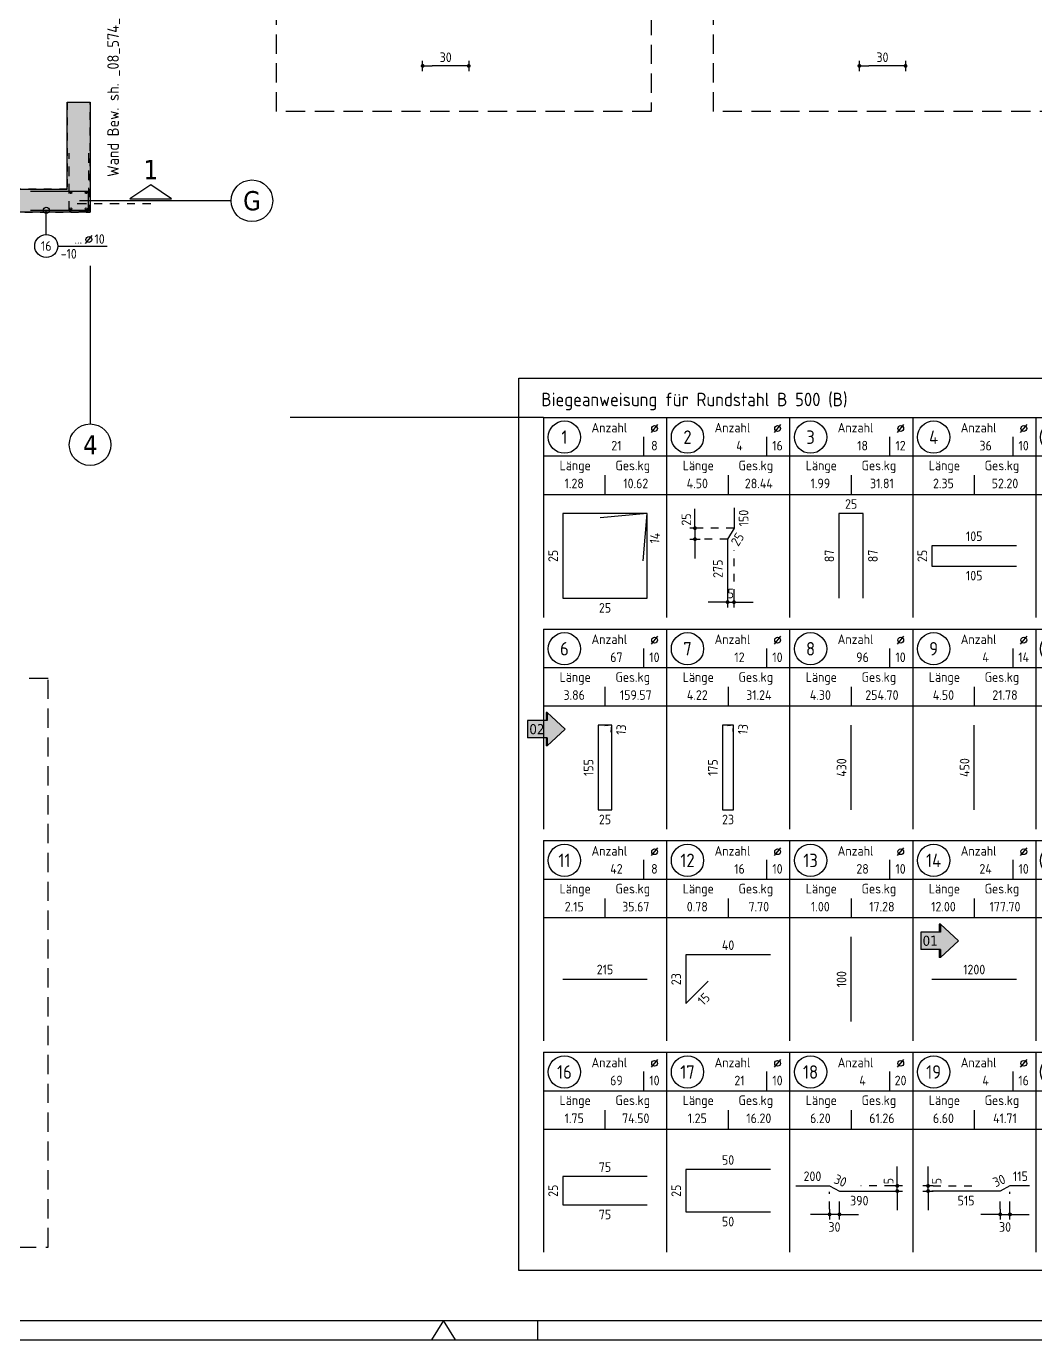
# Model space of a CAD drawing. Extents: x 44 to 147, y 26 to 78.
# Drawn here: x 68.19 to 81.31, y 36.03 to 53.1 of the extents above; entities that cross this region are included whole.
import ezdxf
from ezdxf.enums import TextEntityAlignment as Align

# ---------------------------------------------------------------- set-up
doc = ezdxf.new("R2010")
doc.units = 0
doc.header["$LTSCALE"] = 0.5
for name, pattern in [('AUSGEZOGEN', [1000.01, 1000, 0.01]), ('DOT', [0.175, 0.05, -0.125]), ('HIDDEN', [0.375, 0.25, -0.125]), ('HIDDEN4', [0.12, 0.02, -0.1]), ('STRICHLINIE', [0.75, 0.5, -0.25]), ('STRICHPUNKT2', [0.55, 0.25, -0.125, 0.05, -0.125])]:
    doc.linetypes.add(name, pattern=pattern)
for name, color, linetype in [('ACHSEN', 7, 'Continuous'), ('BETON', 7, 'Continuous'), ('Brüstung DG', 7, 'Continuous'), ('DETAIL', 7, 'Continuous'), ('grau_hell', 7, 'Continuous'), ('grau_mittel', 7, 'Continuous'), ('INDEX', 7, 'Continuous'), ('MASSE', 7, 'Continuous'), ('OBJEKT', 7, 'Continuous'), ('RAHMEN', 7, 'Continuous'), ('RND', 7, 'Continuous'), ('RND_BILD', 7, 'Continuous'), ('SCHNITTE', 7, 'Continuous'), ('SFP_Achsen', 7, 'Continuous'), ('TEXT', 7, 'Continuous')]:
    doc.layers.add(name, color=color, linetype=linetype)
doc.layers.add('NOPLOT', color=7, linetype='Continuous', plot=False)
doc.styles.add('helv', font='tahoma.ttf')
doc.styles.add('txt', font='isocp.shx')
doc.dimstyles.new('DOT_I', dxfattribs={"dimscale": 0.5, "dimtxt": 0.25, "dimasz": 0.25, "dimexe": 0.1, "dimexo": 0.3, "dimgap": 0.1, "dimtad": 1, "dimdec": 3, "dimzin": 3, "dimtxsty": 'txt', "dimblk": 'DOT', "dimblk1": 'DOT', "dimblk2": 'DOT', "dimsah": 1, "dimcen": 0.1, "dimse1": 1, "dimse2": 1, "dimazin": 0, "dimtfac": 1, "dimtdec": 4, "dimtix": 1, "dimtmove": 2, "dimatfit": 3, "dimfxl": 0, "dimtvp": 1, "dimtolj": 1, "dimtzin": 0, "dimarcsym": 0})

# ---------------------------------------------------------------- blocks, each defined once
blk = doc.blocks.new('RND_LEI')
at = {"layer": 'RND', "color": 7, "linetype": 'Continuous'}
blk.add_line((1.022, 0.066), (1.19, 0.27), dxfattribs=at)
for centre, radius in [((0, 0), 0.3), ((1.106, 0.168), 0.075)]:
    blk.add_circle(centre, radius, dxfattribs=at)
at = {"layer": 'RND', "color": 7, "linetype": 'Continuous', "style": 'txt'}
blk.add_attdef('POSL', text='', height=0.25, dxfattribs=at).set_placement((0, 0), align=Align.MIDDLE)
blk.add_attdef('ANZ', text='', height=0.25, dxfattribs=at).set_placement((0.931, 0.057), align=Align.RIGHT)
for tag, p in [('DUM', (1.253, 0.057)), ('ABSTD', (1.674, 0.057)), ('POSTXT', (0.374, -0.327))]:
    blk.add_attdef(tag, p, '', height=0.25, dxfattribs=at)
blk = doc.blocks.new('SCHN-1')
at = {"layer": 'SCHNITTE', "color": 5, "linetype": 'Continuous'}
blk.add_lwpolyline([(0.54, 0.125), (0, 0.485), (-0.54, 0.125)], close=True, dxfattribs=at)
at = {"layer": 'SCHNITTE', "color": 6, "linetype": 'Continuous', "style": 'helv'}
blk.add_attdef('SCHN-1', text='', height=0.5, dxfattribs=at).set_placement((0, 0.635), align=Align.CENTER)
blk = doc.blocks.new('DOT')
at = {"layer": 'MASSE', "color": 7, "linetype": 'Continuous'}
for p, q in [((0, 0), (-1, 0)), ((0, 0.54), (0, -0.54))]:
    blk.add_line(p, q, dxfattribs=at)
at = {"layer": 'MASSE', "color": 7, "linetype": 'Continuous', "const_width": 0.2}
blk.add_lwpolyline([(-0.1, 0, 1), (0.1, 0, 1)], format="xyb", close=True, dxfattribs=at)
blk = doc.blocks.new('*D44')
at = {"layer": 'DEFPOINTS', "color": 0, "linetype": 'AUSGEZOGEN', "transparency": 16777216}
for p in [(73.342, 52.583), (73.342, 52.583), (73.942, 52.583)]:
    blk.add_point(p, dxfattribs=at)
at = {"layer": 'MASSE', "color": 0, "linetype": 'AUSGEZOGEN', "lineweight": -2, "transparency": 16777216}
blk.add_line((73.817, 52.583), (73.467, 52.583), dxfattribs=at)
at = {"layer": 'MASSE', "color": 0, "linetype": 'AUSGEZOGEN', "lineweight": -2, "transparency": 16777216, "xscale": 0.125, "yscale": 0.125, "zscale": 0.125, "rotation": 180}
blk.add_blockref('DOT', (73.342, 52.583), dxfattribs=at)
at = {"layer": 'MASSE', "color": 0, "linetype": 'AUSGEZOGEN', "lineweight": -2, "transparency": 16777216, "xscale": 0.125, "yscale": 0.125, "zscale": 0.125}
blk.add_blockref('DOT', (73.942, 52.583), dxfattribs=at)
at = {"layer": 'MASSE', "color": 0, "linetype": 'AUSGEZOGEN', "transparency": 16777216, "insert": (73.642, 52.695), "char_height": 0.125, "attachment_point": 5, "style": 'txt'}
blk.add_mtext('\\A1;30', dxfattribs=at)
blk = doc.blocks.new('*D41')
at = {"layer": 'DEFPOINTS', "color": 0, "linetype": 'AUSGEZOGEN', "transparency": 16777216}
for p in [(79.02, 52.583), (79.02, 52.583), (79.62, 52.583)]:
    blk.add_point(p, dxfattribs=at)
at = {"layer": 'MASSE', "color": 0, "linetype": 'AUSGEZOGEN', "lineweight": -2, "transparency": 16777216}
blk.add_line((79.495, 52.583), (79.145, 52.583), dxfattribs=at)
at = {"layer": 'MASSE', "color": 0, "linetype": 'AUSGEZOGEN', "lineweight": -2, "transparency": 16777216, "xscale": 0.125, "yscale": 0.125, "zscale": 0.125, "rotation": 180}
blk.add_blockref('DOT', (79.02, 52.583), dxfattribs=at)
at = {"layer": 'MASSE', "color": 0, "linetype": 'AUSGEZOGEN', "lineweight": -2, "transparency": 16777216, "xscale": 0.125, "yscale": 0.125, "zscale": 0.125}
blk.add_blockref('DOT', (79.62, 52.583), dxfattribs=at)
at = {"layer": 'MASSE', "color": 0, "linetype": 'AUSGEZOGEN', "transparency": 16777216, "insert": (79.32, 52.695), "char_height": 0.125, "attachment_point": 5, "style": 'txt'}
blk.add_mtext('\\A1;30', dxfattribs=at)
blk = doc.blocks.new('*D51')
at = {"layer": 'DEFPOINTS', "color": 0, "linetype": 'AUSGEZOGEN', "transparency": 16777216}
for p in [(79.513, 38.028), (79.513, 38.028), (79.513, 37.961)]:
    blk.add_point(p, dxfattribs=at)
at = {"layer": 'RND_BILD', "color": 0, "linetype": 'AUSGEZOGEN', "lineweight": -2, "transparency": 16777216}
for p, q in [((79.513, 38.153), (79.513, 38.278)), ((79.513, 37.961), (79.513, 38.028)), ((79.513, 37.836), (79.513, 37.711))]:
    blk.add_line(p, q, dxfattribs=at)
at = {"layer": 'RND_BILD', "color": 0, "linetype": 'AUSGEZOGEN', "lineweight": -2, "transparency": 16777216, "xscale": 0.125, "yscale": 0.125, "zscale": 0.125}
for p, rotation in [((79.513, 38.028), 270), ((79.513, 37.961), 90)]:
    blk.add_blockref('DOT', p, dxfattribs=dict(at, rotation=rotation))
at = {"layer": 'RND_BILD', "color": 0, "linetype": 'AUSGEZOGEN', "transparency": 16777216, "insert": (79.4, 38.09), "char_height": 0.125, "attachment_point": 5, "rotation": 90, "style": 'txt'}
blk.add_mtext('\\A1;5', dxfattribs=at)
blk = doc.blocks.new('*D52')
at = {"layer": 'DEFPOINTS', "color": 0, "linetype": 'AUSGEZOGEN', "transparency": 16777216}
for p in [(78.633, 37.658), (78.633, 37.658), (78.76, 37.658)]:
    blk.add_point(p, dxfattribs=at)
at = {"layer": 'MASSE', "color": 0, "linetype": 'AUSGEZOGEN', "lineweight": -2, "transparency": 16777216}
for p, q in [((78.508, 37.658), (78.383, 37.658)), ((78.76, 37.658), (78.633, 37.658)), ((78.885, 37.658), (79.01, 37.658))]:
    blk.add_line(p, q, dxfattribs=at)
at = {"layer": 'MASSE', "color": 0, "linetype": 'AUSGEZOGEN', "lineweight": -2, "transparency": 16777216, "xscale": 0.125, "yscale": 0.125, "zscale": 0.125}
blk.add_blockref('DOT', (78.633, 37.658), dxfattribs=at)
at = {"layer": 'MASSE', "color": 0, "linetype": 'AUSGEZOGEN', "lineweight": -2, "transparency": 16777216, "xscale": 0.125, "yscale": 0.125, "zscale": 0.125, "rotation": 180}
blk.add_blockref('DOT', (78.76, 37.658), dxfattribs=at)
at = {"layer": 'MASSE', "color": 0, "linetype": 'AUSGEZOGEN', "transparency": 16777216, "insert": (78.696, 37.494), "char_height": 0.125, "attachment_point": 5, "style": 'txt'}
blk.add_mtext('\\A1;30', dxfattribs=at)
blk = doc.blocks.new('*D53')
at = {"layer": 'DEFPOINTS', "color": 0, "linetype": 'AUSGEZOGEN', "transparency": 16777216}
for p in [(79.913, 38.028), (79.913, 38.028), (79.913, 37.961)]:
    blk.add_point(p, dxfattribs=at)
at = {"layer": 'RND_BILD', "color": 0, "linetype": 'AUSGEZOGEN', "lineweight": -2, "transparency": 16777216}
for p, q in [((79.913, 38.153), (79.913, 38.278)), ((79.913, 37.961), (79.913, 38.028)), ((79.913, 37.836), (79.913, 37.711))]:
    blk.add_line(p, q, dxfattribs=at)
at = {"layer": 'RND_BILD', "color": 0, "linetype": 'AUSGEZOGEN', "lineweight": -2, "transparency": 16777216, "xscale": 0.125, "yscale": 0.125, "zscale": 0.125}
for p, rotation in [((79.913, 38.028), 270), ((79.913, 37.961), 90)]:
    blk.add_blockref('DOT', p, dxfattribs=dict(at, rotation=rotation))
at = {"layer": 'RND_BILD', "color": 0, "linetype": 'AUSGEZOGEN', "transparency": 16777216, "insert": (80.025, 38.09), "char_height": 0.125, "attachment_point": 5, "rotation": 90, "style": 'txt'}
blk.add_mtext('\\A1;5', dxfattribs=at)
blk = doc.blocks.new('*D54')
at = {"layer": 'DEFPOINTS', "color": 0, "linetype": 'AUSGEZOGEN', "transparency": 16777216}
for p in [(80.851, 37.658), (80.978, 37.658), (80.978, 37.658)]:
    blk.add_point(p, dxfattribs=at)
at = {"layer": 'MASSE', "color": 0, "linetype": 'AUSGEZOGEN', "lineweight": -2, "transparency": 16777216}
for p, q in [((80.726, 37.658), (80.601, 37.658)), ((80.851, 37.658), (80.978, 37.658)), ((81.103, 37.658), (81.228, 37.658))]:
    blk.add_line(p, q, dxfattribs=at)
at = {"layer": 'MASSE', "color": 0, "linetype": 'AUSGEZOGEN', "lineweight": -2, "transparency": 16777216, "xscale": 0.125, "yscale": 0.125, "zscale": 0.125}
blk.add_blockref('DOT', (80.851, 37.658), dxfattribs=at)
at = {"layer": 'MASSE', "color": 0, "linetype": 'AUSGEZOGEN', "lineweight": -2, "transparency": 16777216, "xscale": 0.125, "yscale": 0.125, "zscale": 0.125, "rotation": 180}
blk.add_blockref('DOT', (80.978, 37.658), dxfattribs=at)
at = {"layer": 'MASSE', "color": 0, "linetype": 'AUSGEZOGEN', "transparency": 16777216, "insert": (80.914, 37.494), "char_height": 0.125, "attachment_point": 5, "style": 'txt'}
blk.add_mtext('\\A1;30', dxfattribs=at)
blk = doc.blocks.new('A1-35-0')
at = {"layer": 'RAHMEN', "color": 5}
blk.add_line((2, 0.5), (118.4, 0.5), dxfattribs=at)
at = {"layer": 'RAHMEN', "color": 7, "linetype": 'Continuous'}
for p, q in [((59.45, 0.5), (59.14, 0)), ((59.76, 0), (59.45, 0.5))]:
    blk.add_line(p, q, dxfattribs=at)
at = {"layer": 'RAHMEN', "color": 7}
blk.add_line((61.9, 0), (61.9, 0.5), dxfattribs=at)
at = {"layer": 'RAHMEN'}
blk.add_line((0, 0), (118.9, 0), dxfattribs=at)
blk = doc.blocks.new('RND_LIS2')
at = {"layer": 'RND', "color": 3, "linetype": 'Continuous'}
for p, q in [((0, 0), (0, -5.2)), ((0, 0), (3.2, 0)), ((3.2, 0), (3.2, -2)), ((2.6, -0.503), (2.6, -1)), ((0, -1), (3.2, -1)), ((1.6, -1.503), (1.6, -2)), ((0, -2), (3.2, -2))]:
    blk.add_line(p, q, dxfattribs=at)
at = {"layer": 'RND', "color": 7, "linetype": 'Continuous'}
blk.add_line((2.805, -0.39), (2.973, -0.186), dxfattribs=at)
at = {"layer": 'RND', "color": 1, "linetype": 'Continuous'}
blk.add_circle((0.545, -0.513), 0.42, dxfattribs=at)
at = {"layer": 'RND', "color": 7, "linetype": 'Continuous'}
blk.add_circle((2.889, -0.288), 0.075, dxfattribs=at)
at = {"layer": 'RND', "color": 7, "linetype": 'Continuous', "style": 'txt'}
for s, p in [('Anzahl', (1.249, -0.391)), ('Länge', (0.42, -1.373)), ('Ges.kg', (1.872, -1.373))]:
    blk.add_text(s, height=0.25, dxfattribs=at).set_placement(p)
at = {"layer": 'RND', "color": 1, "linetype": 'Continuous', "style": 'txt'}
blk.add_attdef('POS1', text='', height=0.35, dxfattribs=at).set_placement((0.545, -0.513), align=Align.MIDDLE)
at = {"layer": 'RND', "color": 7, "linetype": 'Continuous', "style": 'txt'}
for tag, p in [('STK1', (1.897, -0.859)), ('DS1', (2.885, -0.859)), ('LANG1', (0.8, -1.841)), ('GEW', (2.4, -1.841))]:
    blk.add_attdef(tag, text='', height=0.25, dxfattribs=at).set_placement(p, align=Align.CENTER)
blk = doc.blocks.new('*D92')
at = {"layer": 'DEFPOINTS', "color": 0, "linetype": 'AUSGEZOGEN', "transparency": 16777216}
for p in [(77.306, 45.614), (77.39, 45.614), (77.39, 45.614)]:
    blk.add_point(p, dxfattribs=at)
at = {"layer": 'RND_BILD', "color": 0, "linetype": 'AUSGEZOGEN', "lineweight": -2, "transparency": 16777216}
for p, q in [((77.181, 45.614), (77.056, 45.614)), ((77.306, 45.614), (77.39, 45.614)), ((77.515, 45.614), (77.64, 45.614))]:
    blk.add_line(p, q, dxfattribs=at)
at = {"layer": 'RND_BILD', "color": 0, "linetype": 'AUSGEZOGEN', "lineweight": -2, "transparency": 16777216, "xscale": 0.125, "yscale": 0.125, "zscale": 0.125}
blk.add_blockref('DOT', (77.306, 45.614), dxfattribs=at)
at = {"layer": 'RND_BILD', "color": 0, "linetype": 'AUSGEZOGEN', "lineweight": -2, "transparency": 16777216, "xscale": 0.125, "yscale": 0.125, "zscale": 0.125, "rotation": 180}
blk.add_blockref('DOT', (77.39, 45.614), dxfattribs=at)
at = {"layer": 'RND_BILD', "color": 0, "linetype": 'AUSGEZOGEN', "transparency": 16777216, "insert": (77.348, 45.727), "char_height": 0.125, "attachment_point": 5, "style": 'txt'}
blk.add_mtext('\\A1;5', dxfattribs=at)
blk = doc.blocks.new('*D93')
at = {"layer": 'DEFPOINTS', "color": 0, "linetype": 'AUSGEZOGEN', "transparency": 16777216}
for p in [(76.882, 46.575), (76.882, 46.432), (76.882, 46.432)]:
    blk.add_point(p, dxfattribs=at)
at = {"layer": 'MASSE', "color": 0, "linetype": 'AUSGEZOGEN', "lineweight": -2, "transparency": 16777216}
for p, q in [((76.882, 46.7), (76.882, 46.825)), ((76.882, 46.575), (76.882, 46.432)), ((76.882, 46.307), (76.882, 46.182))]:
    blk.add_line(p, q, dxfattribs=at)
at = {"layer": 'MASSE', "color": 0, "linetype": 'AUSGEZOGEN', "lineweight": -2, "transparency": 16777216, "xscale": 0.125, "yscale": 0.125, "zscale": 0.125}
for p, rotation in [((76.882, 46.575), 270), ((76.882, 46.432), 90)]:
    blk.add_blockref('DOT', p, dxfattribs=dict(at, rotation=rotation))
at = {"layer": 'MASSE', "color": 0, "linetype": 'AUSGEZOGEN', "transparency": 16777216, "insert": (76.77, 46.688), "char_height": 0.125, "attachment_point": 5, "rotation": 90, "style": 'txt'}
blk.add_mtext('\\A1;25', dxfattribs=at)
blk = doc.blocks.new('hin_ind5')
at = {"layer": 'grau_hell', "linetype": 'AUSGEZOGEN'}
h = blk.add_hatch(color=9, dxfattribs=at)
h.dxf.hatch_style = 2
h.paths.add_polyline_path([(0, 0), (0.619, -0.577), (0.619, -0.3), (1.306, -0.3), (1.306, 0.3), (0.619, 0.3), (0.619, 0.577)])
h.paths.add_polyline_path([(0.34, -0.274), (1.311, -0.274), (1.311, 0.274), (0.34, 0.274)], flags=9)
at = {"layer": 'OBJEKT', "linetype": 'AUSGEZOGEN'}
for points in [[(0.619, 0.3), (0.66, 0.3), (0.66, 0.577), (0.619, 0.577)], [(0.619, -0.577), (0.66, -0.577), (0.66, -0.3), (0.619, -0.3)]]:
    blk.add_hatch(color=1, dxfattribs=at).paths.add_polyline_path(points)
at = {"layer": 'OBJEKT', "color": 1, "linetype": 'AUSGEZOGEN'}
for p, q in [((0, 0), (0.619, 0.577)), ((0.619, 0.577), (0.619, 0.3)), ((0.619, 0.577), (0.66, 0.577)), ((0.66, 0.577), (0.66, 0.3)), ((0, 0), (0.619, -0.577)), ((0.619, 0.3), (1.306, 0.3)), ((1.306, 0.3), (1.306, -0.3)), ((0.619, -0.3), (0.619, -0.577)), ((0.619, -0.3), (1.306, -0.3)), ((0.66, -0.3), (0.66, -0.577))]:
    blk.add_line(p, q, dxfattribs=at)
at = {"layer": 'OBJEKT', "color": 7, "linetype": 'AUSGEZOGEN'}
blk.add_line((0.619, -0.577), (0.66, -0.577), dxfattribs=at)
at = {"layer": 'INDEX', "color": 1, "linetype": 'Continuous', "style": 'helv'}
blk.add_attdef('INDEX', text='', height=0.35, rotation=360, dxfattribs=at).set_placement((1.259, 0), align=Align.MIDDLE_RIGHT)

msp = doc.modelspace()

# ---------------------------------------------------------------- hatches: boundary and pattern name
at = {"layer": 'grau_mittel'}
msp.add_hatch(color=61, dxfattribs=at).paths.add_polyline_path([(63.704, 50.9801), (63.704, 50.6801), (69.019, 50.6801), (69.019, 52.1122), (68.719, 52.1122), (68.719, 50.9801)])

# ---------------------------------------------------------------- linework, layer by layer
at = {"layer": 'ACHSEN', "color": 140, "linetype": 'AUSGEZOGEN'}
for p, q in [((70.8522, 50.8301), (68.8827, 50.8301)), ((69.019, 49.9845), (69.019, 47.9301))]:
    msp.add_line(p, q, dxfattribs=at)
at = {"layer": 'BETON', "color": 6, "linetype": 'AUSGEZOGEN', "lineweight": -2}
for p, q in [((68.719, 50.9801), (68.719, 52.1122)), ((69.019, 52.1122), (69.019, 50.6801)), ((63.704, 50.9801), (68.719, 50.9801)), ((69.019, 50.6801), (63.704, 50.6801))]:
    msp.add_line(p, q, dxfattribs=at)
at = {"layer": 'Brüstung DG', "color": 102, "linetype": 'DOT', "lineweight": -2}
for p, q in [((68.719, 52.1122), (68.719, 50.9801)), ((69.019, 50.6801), (69.019, 52.1122)), ((68.719, 50.9801), (48.069, 50.9801)), ((47.769, 50.6801), (69.019, 50.6801))]:
    msp.add_line(p, q, dxfattribs=at)
at = {"layer": 'DETAIL', "color": 102, "linetype": 'STRICHLINIE'}
for points in [[(76.3152, 64.1075), (76.3152, 51.9915), (71.4438, 51.9915), (71.4438, 64.1075)], [(81.993, 64.1075), (81.993, 51.9915), (77.1216, 51.9915), (77.1216, 64.1075)], [(62.8195, 44.6216), (62.8195, 37.2312), (68.4753, 37.2312), (68.4753, 44.6216)]]:
    msp.add_lwpolyline(points, close=True, dxfattribs=at)
at = {"layer": 'NOPLOT', "color": 191, "linetype": 'AUSGEZOGEN'}
for p, q in [((68.719, 52.1122), (69.019, 52.1122)), ((74.9128, 48.0145), (71.6194, 48.0145))]:
    msp.add_line(p, q, dxfattribs=at)
at = {"layer": 'RND', "color": 102, "linetype": 'AUSGEZOGEN'}
msp.add_line((68.4492, 50.3921), (68.4492, 50.7051), dxfattribs=at)
at = {"layer": 'RND', "color": 7, "linetype": 'AUSGEZOGEN'}
msp.add_line((68.5992, 50.2421), (69.2392, 50.2421), dxfattribs=at)
at = {"layer": 'RND', "color": 1, "linetype": 'HIDDEN'}
msp.add_lwpolyline([(68.9968, 51.4495), (68.9968, 50.6995), (68.7468, 50.6995), (68.7468, 51.4495)], dxfattribs=at)
at = {"layer": 'RND', "color": 1, "linetype": 'AUSGEZOGEN'}
msp.add_lwpolyline([(68.244, 50.9551), (68.994, 50.9551), (68.994, 50.7051), (68.244, 50.7051)], dxfattribs=at)
at = {"layer": 'RND', "color": 7, "linetype": 'AUSGEZOGEN'}
for centre, radius in [((68.7676, 50.9351), 0.0125), ((68.9678, 50.9351), 0.0125), ((68.4492, 50.7051), 0.04), ((68.7676, 50.7251), 0.0125), ((68.9678, 50.7251), 0.0125)]:
    msp.add_circle(centre, radius, dxfattribs=at)
at = {"layer": 'RND_BILD', "color": 7, "linetype": 'HIDDEN4'}
for p, q in [((77.3901, 46.5748), (76.9497, 46.5748)), ((77.3059, 46.4322), (76.9497, 46.4322)), ((77.3901, 45.682), (77.3901, 46.2854)), ((78.6328, 37.7258), (78.6328, 37.9514)), ((78.7599, 37.7258), (78.7599, 37.9005)), ((79.4453, 38.0282), (79.0371, 38.0282)), ((79.9803, 38.0282), (80.5735, 38.0282)), ((80.8506, 37.7258), (80.8506, 37.9005)), ((80.9777, 37.7258), (80.9777, 37.9514))]:
    msp.add_line(p, q, dxfattribs=at)
at = {"layer": 'RND_BILD', "color": 1, "linetype": 'AUSGEZOGEN'}
for points in [[(77.3901, 46.8384), (77.3901, 46.5748), (77.3059, 46.4322), (77.3059, 45.6645)], [(76.2091, 46.1508), (76.2628, 46.7645), (75.1628, 46.7645), (75.1628, 45.6645), (76.2628, 45.6645), (76.2628, 46.7645), (75.6491, 46.7108)], [(79.0708, 45.6645), (79.0708, 46.7645), (78.7547, 46.7645), (78.7547, 45.6645)], [(81.0628, 46.3454), (79.9628, 46.3454), (79.9628, 46.0835), (81.0628, 46.0835)], [(75.7934, 43.9226), (75.8015, 44.0145), (75.624, 44.0145), (75.624, 42.9145), (75.8015, 42.9145), (75.8015, 44.0145), (75.7096, 44.0064)], [(77.3779, 43.9331), (77.385, 44.0145), (77.2405, 44.0145), (77.2405, 42.9145), (77.385, 42.9145), (77.385, 44.0145), (77.3036, 44.0073)], [(78.9128, 42.9145), (78.9128, 44.0145)], [(80.5128, 42.9145), (80.5128, 44.0145)], [(78.9128, 40.1645), (78.9128, 41.2645)], [(77.8628, 41.0307), (76.7628, 41.0307), (76.7628, 40.3982), (77.0544, 40.6899)], [(75.1628, 40.7145), (76.2628, 40.7145)], [(79.9628, 40.7145), (81.0628, 40.7145)], [(77.8628, 38.2395), (76.7628, 38.2395), (76.7628, 37.6895), (77.8628, 37.6895)], [(76.2628, 38.1478), (75.1628, 38.1478), (75.1628, 37.7811), (76.2628, 37.7811)], [(78.1931, 38.0282), (78.6328, 38.0282), (78.7599, 37.9613), (79.4628, 37.9613)], [(81.2324, 38.0282), (80.9777, 38.0282), (80.8506, 37.9613), (79.9628, 37.9613)]]:
    msp.add_lwpolyline(points, dxfattribs=at)
at = {"layer": 'SCHNITTE', "color": 5, "linetype": 'STRICHPUNKT2'}
msp.add_line((68.8487, 50.793), (69.8073, 50.793), dxfattribs=at)
at = {"layer": 'SFP_Achsen', "color": 7, "linetype": 'AUSGEZOGEN'}
for centre in [(71.1227, 50.8301), (69.019, 47.6596)]:
    msp.add_circle(centre, 0.2705, dxfattribs=at)
at = {"layer": 'TEXT', "color": 1, "linetype": 'AUSGEZOGEN'}
msp.add_lwpolyline([(74.5926, 48.523), (91.7328, 48.523), (91.7328, 36.9305), (74.5926, 36.9305)], close=True, dxfattribs=at)

# ---------------------------------------------------------------- block references
at = {"layer": 'RAHMEN', "color": 1, "linetype": 'AUSGEZOGEN', "xscale": 0.5, "yscale": 0.5, "zscale": 0.5}
msp.add_blockref('A1-35-0', (43.8878, 36.0287), dxfattribs=at)
at = {"layer": 'RND', "color": 7, "linetype": 'AUSGEZOGEN', "xscale": 0.5, "yscale": 0.5, "zscale": 0.5}
msp.add_blockref('RND_LEI', (68.4492, 50.2421), dxfattribs=at).add_auto_attribs({'POSL': '16', 'DUM': '10', 'ANZ': '...', 'POSTXT': '-10'})
at = {"layer": 'RND_BILD', "color": 6, "linetype": 'AUSGEZOGEN', "xscale": 0.5, "yscale": 0.5, "zscale": 0.5}
msp.add_blockref('RND_LIS2', (74.9128, 48.0145), dxfattribs=at).add_auto_attribs({'POS1': '1', 'STK1': '21', 'DS1': '8', 'LANG1': '1.28', 'GEW': '10.62'})
at = {"layer": 'RND_BILD', "color": 7, "linetype": 'AUSGEZOGEN', "xscale": 0.5, "yscale": 0.5, "zscale": 0.5}
for p, values in [((76.5128, 48.0145), {'POS1': '2', 'STK1': '4', 'DS1': '16', 'LANG1': '4.50', 'GEW': '28.44'}), ((78.1128, 48.0145), {'POS1': '3', 'STK1': '18', 'DS1': '12', 'LANG1': '1.99', 'GEW': '31.81'}), ((79.7128, 48.0145), {'POS1': '4', 'STK1': '36', 'DS1': '10', 'LANG1': '2.35', 'GEW': '52.20'}), ((81.3128, 48.0145), {'POS1': '5', 'STK1': '18', 'DS1': '16', 'LANG1': '4.50', 'GEW': '127.98'}), ((74.9128, 45.2645), {'POS1': '6', 'STK1': '67', 'DS1': '10', 'LANG1': '3.86', 'GEW': '159.57'}), ((76.5128, 45.2645), {'POS1': '7', 'STK1': '12', 'DS1': '10', 'LANG1': '4.22', 'GEW': '31.24'}), ((78.1128, 45.2645), {'POS1': '8', 'STK1': '96', 'DS1': '10', 'LANG1': '4.30', 'GEW': '254.70'}), ((79.7128, 45.2645), {'POS1': '9', 'STK1': '4', 'DS1': '14', 'LANG1': '4.50', 'GEW': '21.78'}), ((81.3128, 45.2645), {'POS1': '10', 'STK1': '70', 'DS1': '10', 'LANG1': '4.95', 'GEW': '213.79'}), ((74.9128, 42.5145), {'POS1': '11', 'STK1': '42', 'DS1': '8', 'LANG1': '2.15', 'GEW': '35.67'}), ((76.5128, 42.5145), {'POS1': '12', 'STK1': '16', 'DS1': '10', 'LANG1': '0.78', 'GEW': '7.70'}), ((78.1128, 42.5145), {'POS1': '13', 'STK1': '28', 'DS1': '10', 'LANG1': '1.00', 'GEW': '17.28'}), ((79.7128, 42.5145), {'POS1': '14', 'STK1': '24', 'DS1': '10', 'LANG1': '12.00', 'GEW': '177.70'}), ((81.3128, 42.5145), {'POS1': '15', 'STK1': '28', 'DS1': '10', 'LANG1': '2.15', 'GEW': '37.14'}), ((74.9128, 39.7645), {'POS1': '16', 'STK1': '69', 'DS1': '10', 'LANG1': '1.75', 'GEW': '74.50'}), ((76.5128, 39.7645), {'POS1': '17', 'STK1': '21', 'DS1': '10', 'LANG1': '1.25', 'GEW': '16.20'}), ((78.1128, 39.7645), {'POS1': '18', 'STK1': '4', 'DS1': '20', 'LANG1': '6.20', 'GEW': '61.26'}), ((79.7128, 39.7645), {'POS1': '19', 'STK1': '4', 'DS1': '16', 'LANG1': '6.60', 'GEW': '41.71'}), ((81.3128, 39.7645), {'POS1': '20', 'STK1': '4', 'DS1': '16', 'LANG1': '2.80', 'GEW': '17.70'})]:
    msp.add_blockref('RND_LIS2', p, dxfattribs=at).add_auto_attribs(values)
at = {"layer": 'RND_BILD', "color": 7, "linetype": 'AUSGEZOGEN'}
ref = msp.add_blockref('hin_ind5', (75.1942, 43.9637), dxfattribs=dict(at, xscale=-0.375, yscale=0.375, zscale=0.375))
ref.add_attrib('INDEX', '02', dxfattribs={"layer": 'INDEX', "color": 1, "linetype": 'Continuous', "height": 0.13125, "style": 'helv'}).set_placement((74.9263, 43.9637), align=Align.MIDDLE_RIGHT)
ref = msp.add_blockref('hin_ind5', (80.3066, 41.2133), dxfattribs=dict(at, xscale=-0.375, yscale=0.375, zscale=0.375))
ref.add_attrib('INDEX', '01', dxfattribs={"layer": 'INDEX', "color": 1, "linetype": 'Continuous', "height": 0.13125, "style": 'helv'}).set_placement((80.0387, 41.2133), align=Align.MIDDLE_RIGHT)
at = {"layer": 'SCHNITTE', "color": 5, "linetype": 'STRICHPUNKT2', "xscale": 0.5, "yscale": 0.5, "zscale": 0.5}
msp.add_blockref('SCHN-1', (69.8073, 50.793), dxfattribs=at).add_auto_attribs({'SCHN-1': '1'})

# ---------------------------------------------------------------- texts
at = {"layer": 'RND_BILD', "color": 7, "linetype": 'AUSGEZOGEN', "style": 'txt'}
for s, p in [('25', (78.9128, 46.8895)), ('105', (80.5128, 46.4704)), ('105', (80.5128, 45.9585)), ('25', (75.7128, 45.5395)), ('25', (75.7128, 42.7895)), ('23', (77.3128, 42.7895)), ('40', (77.3128, 41.1557)), ('215', (75.7128, 40.8395)), ('1200', (80.5128, 40.8395)), ('50', (77.3128, 38.3645)), ('75', (75.7128, 38.2728)), ('200', (78.4099, 38.1532)), ('115', (81.1136, 38.1532)), ('390', (79.0188, 37.8363)), ('515', (80.4067, 37.8363)), ('75', (75.7128, 37.6561)), ('50', (77.3128, 37.5645))]:
    msp.add_text(s, height=0.125, dxfattribs=at).set_placement(p, align=Align.MIDDLE)
for s, rotation, p in [('150', 90, (77.5151, 46.7066)), ('14', 84.99986, (76.3604, 46.4467)), ('25', 57.38607, (77.4351, 46.4307)), ('25', 90, (75.0378, 46.2145)), ('87', 90, (78.6297, 46.2145)), ('87', 90, (79.1958, 46.2145)), ('25', 90, (79.8378, 46.2145)), ('275', 90, (77.1809, 46.0483)), ('13', 84.99986, (75.922, 43.9576)), ('13', 84.99986, (77.506, 43.9629)), ('155', 90, (75.499, 43.4645)), ('175', 90, (77.1155, 43.4645)), ('430', 90, (78.7878, 43.4645)), ('450', 90, (80.3878, 43.4645)), ('100', 90, (78.7878, 40.7145)), ('23', 90, (76.6378, 40.7145)), ('15', 45, (76.997, 40.4557)), ('30', 337.16062, (78.7739, 38.0955)), ('30', 22.83938, (80.8367, 38.0955)), ('25', 90, (75.0378, 37.9645)), ('25', 90, (76.6378, 37.9645))]:
    msp.add_text(s, height=0.125, rotation=rotation, dxfattribs=at).set_placement(p, align=Align.MIDDLE)
at = {"layer": 'SFP_Achsen', "color": 6, "linetype": 'AUSGEZOGEN', "style": 'helv'}
for s, p in [('G', (71.0086, 50.7057)), ('4', (68.9284, 47.5334))]:
    msp.add_text(s, height=0.25, dxfattribs=at).set_placement(p)
at = {"layer": 'TEXT', "color": 1, "linetype": 'AUSGEZOGEN', "style": 'txt'}
msp.add_text('Wand Bew. sh. _08_574_', height=0.15, rotation=90, dxfattribs=at).set_placement((69.3927, 51.1401))
msp.add_text('Biegeanweisung für Rundstahl B 500 (B)', height=0.175, dxfattribs=at).set_placement((74.8848, 48.1604))

# ---------------------------------------------------------------- dimensions: what is measured, and where the dimension line sits
at = {"layer": 'MASSE', "color": 7, "linetype": 'AUSGEZOGEN'}
for base, p1, p2, picture, middle in [((73.3418, 52.583), (73.9418, 52.583), (73.3418, 52.583), '*D44', (73.6418, 52.6955)), ((79.0196, 52.583), (79.6196, 52.583), (79.0196, 52.583), '*D41', (79.3196, 52.6955))]:
    dim = msp.add_linear_dim(base=base, p1=p1, p2=p2, dimstyle='DOT_I', override={"dimdec": 0, "dimlfac": 50}, dxfattribs=at)
    dim.commit()
    dim.dimension.update_dxf_attribs({"geometry": picture, "text_midpoint": middle})
for base, p1, p2, angle, text, picture, middle in [((76.8822, 46.4322), (76.8822, 46.5748), (76.8822, 46.4322), 90, '25', '*D93', (76.7697, 46.6876)), ((80.9777, 37.6583), (80.8506, 37.6583), (80.9777, 37.6583), 180, '30', '*D54', (80.9142, 37.4936))]:
    dim = msp.add_linear_dim(base=base, p1=p1, p2=p2, angle=angle, text=text, dimstyle='DOT_I', override={"dimdec": 1, "dimlfac": 100}, dxfattribs=at)
    dim.commit()
    dim.dimension.update_dxf_attribs({"geometry": picture, "text_midpoint": middle, "dimtype": 160})
dim = msp.add_linear_dim(base=(78.6328, 37.6583), p1=(78.7599, 37.6583), p2=(78.6328, 37.6583), text='30', dimstyle='DOT_I', override={"dimdec": 1, "dimlfac": 100}, dxfattribs=at)
dim.commit()
dim.dimension.update_dxf_attribs({"geometry": '*D52', "text_midpoint": (78.6964, 37.4936), "dimtype": 160})
at = {"layer": 'RND_BILD', "color": 7, "linetype": 'AUSGEZOGEN'}
dim = msp.add_linear_dim(base=(77.3901, 45.6145), p1=(77.3059, 45.6145), p2=(77.3901, 45.6145), text='5', dimstyle='DOT_I', override={"dimdec": 0, "dimlfac": 100}, dxfattribs=at)
dim.commit()
dim.dimension.update_dxf_attribs({"geometry": '*D92', "text_midpoint": (77.348, 45.727)})
for base, p1, p2, picture, middle in [((79.5128, 38.0282), (79.5128, 37.9613), (79.5128, 38.0282), '*D51', (79.4003, 38.0901)), ((79.9128, 38.0282), (79.9128, 37.9613), (79.9128, 38.0282), '*D53', (80.0253, 38.0901))]:
    dim = msp.add_linear_dim(base=base, p1=p1, p2=p2, angle=90, text='5', dimstyle='DOT_I', override={"dimdec": 0, "dimlfac": 100}, dxfattribs=at)
    dim.commit()
    dim.dimension.update_dxf_attribs({"geometry": picture, "text_midpoint": middle, "dimtype": 160})

doc.saveas('drawing.dxf')
